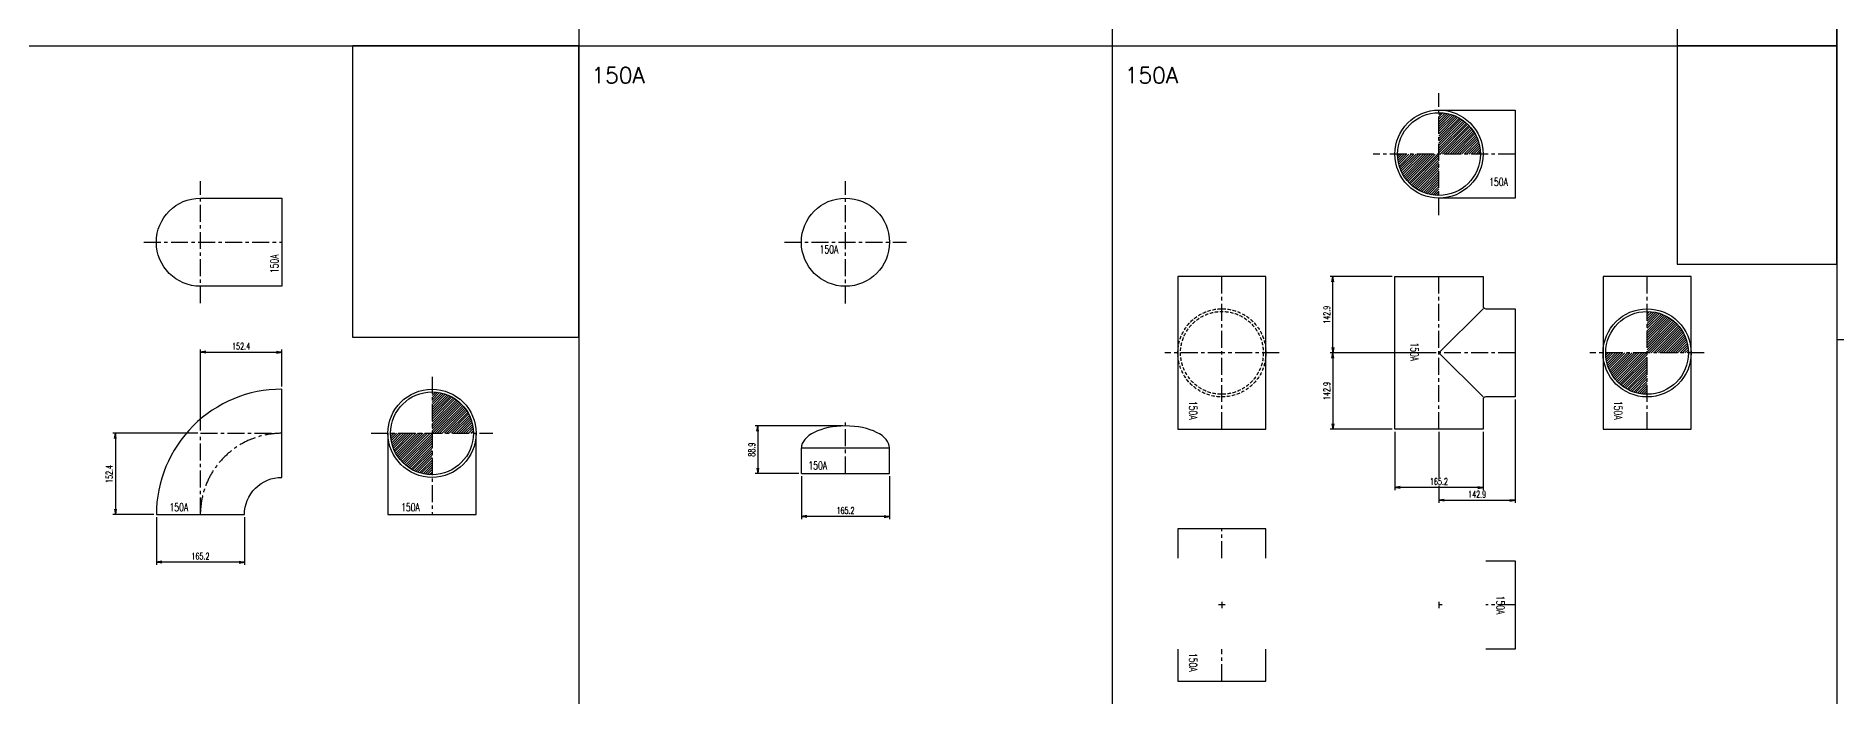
# Model space of a CAD drawing. Header units: millimetres. Extents: x 2090 to 42062, y -14812 to 2738.
# Drawn here: x 4949 to 8325, y -4923 to -3684 of the extents above; entities that cross this region are included whole.
import ezdxf

# ---------------------------------------------------------------- set-up
doc = ezdxf.new("R2010")
doc.units = ezdxf.units.MM
doc.header["$PDMODE"] = 35
for name, pattern in [('CENTER', [50.8, 31.75, -6.35, 6.35, -6.35]), ('CENTER2', [1.125, 0.75, -0.125, 0.125, -0.125]), ('HIDDEN', [9.525, 6.35, -3.175])]:
    doc.linetypes.add(name, pattern=pattern)
for name, color, linetype in [('#配管（SUS)', 220, 'Continuous'), ('DIM', 1, 'Continuous'), ('skeleton', 7, 'Continuous')]:
    doc.layers.add(name, color=color, linetype=linetype)
doc.styles.add('kpk', font='romans.shx', dxfattribs={"width": 0.7, "bigfont": 'extfont2.shx'})
doc.styles.get("Standard").update_dxf_attribs({"font": 'romans.shx', "bigfont": 'extfont.shx'})
doc.dimstyles.new('1／5～KPK', dxfattribs={"dimscale": 5, "dimtxt": 2.5, "dimasz": 2, "dimexe": 1, "dimexo": 1, "dimgap": 1, "dimtad": 3, "dimdsep": 46, "dimtxsty": 'kpk', "dimblk": 'OPEN', "dimcen": 2.5, "dimclrd": 9, "dimclre": 9, "dimclrt": 4, "dimadec": 1, "dimazin": 2, "dimtfac": 1, "dimtmove": 0, "dimatfit": 2, "dimldrblk": 'OPEN', "dimfxl": 1, "dimtfill": 1, "dimlwd": -1, "dimlwe": -1, "dimarcsym": 1})

# ---------------------------------------------------------------- blocks, each defined once
blk = doc.blocks.new('_Open')
at = {"color": 0, "linetype": 'ByBlock', "lineweight": -2}
for p, q in [((-1, 0.17), (0, 0)), ((-1, -0.17), (0, 0)), ((0, 0), (-1, 0))]:
    blk.add_line(p, q, dxfattribs=at)
blk = doc.blocks.new('*D173')
at = {"layer": 'Defpoints', "color": 0, "linetype": 'ByBlock', "transparency": 16777216}
for p in [(5409.9, -4276.7), (5409.9, -4346.1), (5257.5, -4428.7)]:
    blk.add_point(p, dxfattribs=at)
at = {"layer": 'DIM', "color": 9, "transparency": 16777216}
for p, q in [((5257.5, -4423.7), (5257.5, -4271.7)), ((5267.5, -4276.7), (5399.9, -4276.7)), ((5409.9, -4341.1), (5409.9, -4271.7))]:
    blk.add_line(p, q, dxfattribs=at)
at = {"layer": 'DIM', "color": 9, "linetype": 'ByBlock', "transparency": 16777216, "xscale": 10, "yscale": 10, "zscale": 10, "rotation": 180}
blk.add_blockref('_Open', (5257.5, -4276.7), dxfattribs=at)
at = {"layer": 'DIM', "color": 9, "linetype": 'ByBlock', "transparency": 16777216, "xscale": 10, "yscale": 10, "zscale": 10}
blk.add_blockref('_Open', (5409.9, -4276.7), dxfattribs=at)
at = {"layer": 'DIM', "color": 4, "linetype": 'ByBlock', "transparency": 16777216, "insert": (5333.7, -4265.5), "char_height": 12.5, "attachment_point": 5, "style": 'kpk', "bg_fill": 3, "box_fill_scale": 1.1, "bg_fill_color": 256, "bg_fill_true_color": 13158600, "bg_fill_transparency": 0}
blk.add_mtext('152.4', dxfattribs=at)
blk = doc.blocks.new('*D174')
at = {"layer": 'Defpoints', "color": 0, "linetype": 'ByBlock', "transparency": 16777216}
for p in [(5257.5, -4428.7), (5098, -4581.1), (5174.9, -4581.1)]:
    blk.add_point(p, dxfattribs=at)
at = {"layer": 'DIM', "color": 9, "transparency": 16777216}
for p, q in [((5252.5, -4428.7), (5093, -4428.7)), ((5098, -4438.7), (5098, -4571.1)), ((5169.9, -4581.1), (5093, -4581.1))]:
    blk.add_line(p, q, dxfattribs=at)
at = {"layer": 'DIM', "color": 9, "linetype": 'ByBlock', "transparency": 16777216, "xscale": 10, "yscale": 10, "zscale": 10}
for p, rotation in [((5098, -4428.7), 90), ((5098, -4581.1), 270)]:
    blk.add_blockref('_Open', p, dxfattribs=dict(at, rotation=rotation))
at = {"layer": 'DIM', "color": 4, "linetype": 'ByBlock', "transparency": 16777216, "insert": (5086.7, -4504.9), "char_height": 12.5, "attachment_point": 5, "rotation": 90, "style": 'kpk', "bg_fill": 3, "box_fill_scale": 1.1, "bg_fill_color": 256, "bg_fill_true_color": 13158600, "bg_fill_transparency": 0}
blk.add_mtext('152.4', dxfattribs=at)
blk = doc.blocks.new('*D175')
at = {"layer": 'Defpoints', "color": 0, "linetype": 'ByBlock', "transparency": 16777216}
for p in [(5174.9, -4581.1), (5340.1, -4581.1), (5174.9, -4670.3)]:
    blk.add_point(p, dxfattribs=at)
at = {"layer": 'DIM', "color": 9, "transparency": 16777216}
for p, q in [((5174.9, -4586.1), (5174.9, -4675.3)), ((5340.1, -4586.1), (5340.1, -4675.3)), ((5330.1, -4670.3), (5184.9, -4670.3))]:
    blk.add_line(p, q, dxfattribs=at)
at = {"layer": 'DIM', "color": 9, "linetype": 'ByBlock', "transparency": 16777216, "xscale": 10, "yscale": 10, "zscale": 10, "rotation": 180}
blk.add_blockref('_Open', (5174.9, -4670.3), dxfattribs=at)
at = {"layer": 'DIM', "color": 9, "linetype": 'ByBlock', "transparency": 16777216, "xscale": 10, "yscale": 10, "zscale": 10}
blk.add_blockref('_Open', (5340.1, -4670.3), dxfattribs=at)
at = {"layer": 'DIM', "color": 4, "linetype": 'ByBlock', "transparency": 16777216, "insert": (5257.5, -4659.1), "char_height": 12.5, "attachment_point": 5, "style": 'kpk', "bg_fill": 3, "box_fill_scale": 1.1, "bg_fill_color": 256, "bg_fill_true_color": 13158600, "bg_fill_transparency": 0}
blk.add_mtext('165.2', dxfattribs=at)
blk = doc.blocks.new('*D201')
at = {"layer": 'Defpoints', "color": 0, "linetype": 'ByBlock', "transparency": 16777216}
for p in [(6466.7, -4414.9), (6302.2, -4503.8), (6384.1, -4503.8)]:
    blk.add_point(p, dxfattribs=at)
at = {"layer": 'DIM', "color": 9, "transparency": 16777216}
for p, q in [((6461.7, -4414.9), (6297.2, -4414.9)), ((6302.2, -4424.9), (6302.2, -4493.8)), ((6379.1, -4503.8), (6297.2, -4503.8))]:
    blk.add_line(p, q, dxfattribs=at)
at = {"layer": 'DIM', "color": 9, "linetype": 'ByBlock', "transparency": 16777216, "xscale": 10, "yscale": 10, "zscale": 10}
for p, rotation in [((6302.2, -4414.9), 90), ((6302.2, -4503.8), 270)]:
    blk.add_blockref('_Open', p, dxfattribs=dict(at, rotation=rotation))
at = {"layer": 'DIM', "color": 4, "linetype": 'ByBlock', "transparency": 16777216, "insert": (6291, -4459.4), "char_height": 12.5, "attachment_point": 5, "rotation": 90, "style": 'kpk', "bg_fill": 3, "box_fill_scale": 1.1, "bg_fill_color": 256, "bg_fill_true_color": 13158600, "bg_fill_transparency": 0}
blk.add_mtext('88.9', dxfattribs=at)
blk = doc.blocks.new('*D202')
at = {"layer": 'Defpoints', "color": 0, "linetype": 'ByBlock', "transparency": 16777216}
for p in [(6384.1, -4503.8), (6549.3, -4503.8), (6384.1, -4584.6)]:
    blk.add_point(p, dxfattribs=at)
at = {"layer": 'DIM', "color": 9, "transparency": 16777216}
for p, q in [((6384.1, -4508.8), (6384.1, -4589.6)), ((6549.3, -4508.8), (6549.3, -4589.6)), ((6539.3, -4584.6), (6394.1, -4584.6))]:
    blk.add_line(p, q, dxfattribs=at)
at = {"layer": 'DIM', "color": 9, "linetype": 'ByBlock', "transparency": 16777216, "xscale": 10, "yscale": 10, "zscale": 10, "rotation": 180}
blk.add_blockref('_Open', (6384.1, -4584.6), dxfattribs=at)
at = {"layer": 'DIM', "color": 9, "linetype": 'ByBlock', "transparency": 16777216, "xscale": 10, "yscale": 10, "zscale": 10}
blk.add_blockref('_Open', (6549.3, -4584.6), dxfattribs=at)
at = {"layer": 'DIM', "color": 4, "linetype": 'ByBlock', "transparency": 16777216, "insert": (6466.7, -4573.4), "char_height": 12.5, "attachment_point": 5, "style": 'kpk', "bg_fill": 3, "box_fill_scale": 1.1, "bg_fill_color": 256, "bg_fill_true_color": 13158600, "bg_fill_transparency": 0}
blk.add_mtext('165.2', dxfattribs=at)
blk = doc.blocks.new('*D249')
at = {"layer": 'Defpoints', "color": 0, "linetype": 'ByBlock', "transparency": 16777216}
for p in [(7380.2, -4135.1), (7496.7, -4135.1), (7579.3, -4278)]:
    blk.add_point(p, dxfattribs=at)
at = {"layer": 'DIM', "color": 9, "transparency": 16777216}
for p, q in [((7491.7, -4135.1), (7375.2, -4135.1)), ((7380.2, -4268), (7380.2, -4145.1)), ((7574.3, -4278), (7375.2, -4278))]:
    blk.add_line(p, q, dxfattribs=at)
at = {"layer": 'DIM', "color": 9, "linetype": 'ByBlock', "transparency": 16777216, "xscale": 10, "yscale": 10, "zscale": 10}
for p, rotation in [((7380.2, -4135.1), 90), ((7380.2, -4278), 270)]:
    blk.add_blockref('_Open', p, dxfattribs=dict(at, rotation=rotation))
at = {"layer": 'DIM', "color": 4, "linetype": 'ByBlock', "transparency": 16777216, "insert": (7368.9, -4206.5), "char_height": 12.5, "attachment_point": 5, "rotation": 90, "style": 'kpk', "bg_fill": 3, "box_fill_scale": 1.1, "bg_fill_color": 256, "bg_fill_true_color": 13158600, "bg_fill_transparency": 0}
blk.add_mtext('142.9', dxfattribs=at)
blk = doc.blocks.new('*D250')
at = {"layer": 'Defpoints', "color": 0, "linetype": 'ByBlock', "transparency": 16777216}
for p in [(7579.3, -4278), (7380.2, -4420.9), (7496.7, -4420.9)]:
    blk.add_point(p, dxfattribs=at)
at = {"layer": 'DIM', "color": 9, "transparency": 16777216}
for p, q in [((7574.3, -4278), (7375.2, -4278)), ((7380.2, -4288), (7380.2, -4410.9)), ((7491.7, -4420.9), (7375.2, -4420.9))]:
    blk.add_line(p, q, dxfattribs=at)
at = {"layer": 'DIM', "color": 9, "linetype": 'ByBlock', "transparency": 16777216, "xscale": 10, "yscale": 10, "zscale": 10}
for p, rotation in [((7380.2, -4278), 90), ((7380.2, -4420.9), 270)]:
    blk.add_blockref('_Open', p, dxfattribs=dict(at, rotation=rotation))
at = {"layer": 'DIM', "color": 4, "linetype": 'ByBlock', "transparency": 16777216, "insert": (7368.9, -4349.4), "char_height": 12.5, "attachment_point": 5, "rotation": 90, "style": 'kpk', "bg_fill": 3, "box_fill_scale": 1.1, "bg_fill_color": 256, "bg_fill_true_color": 13158600, "bg_fill_transparency": 0}
blk.add_mtext('142.9', dxfattribs=at)
blk = doc.blocks.new('*D251')
at = {"layer": 'Defpoints', "color": 0, "linetype": 'ByBlock', "transparency": 16777216}
for p in [(7722.2, -4360.6), (7579.3, -4420.9), (7722.2, -4554.3)]:
    blk.add_point(p, dxfattribs=at)
at = {"layer": 'DIM', "color": 9, "transparency": 16777216}
for p, q in [((7722.2, -4365.6), (7722.2, -4559.3)), ((7579.3, -4425.9), (7579.3, -4559.3)), ((7589.3, -4554.3), (7712.2, -4554.3))]:
    blk.add_line(p, q, dxfattribs=at)
at = {"layer": 'DIM', "color": 9, "linetype": 'ByBlock', "transparency": 16777216, "xscale": 10, "yscale": 10, "zscale": 10, "rotation": 180}
blk.add_blockref('_Open', (7579.3, -4554.3), dxfattribs=at)
at = {"layer": 'DIM', "color": 9, "linetype": 'ByBlock', "transparency": 16777216, "xscale": 10, "yscale": 10, "zscale": 10}
blk.add_blockref('_Open', (7722.2, -4554.3), dxfattribs=at)
at = {"layer": 'DIM', "color": 4, "linetype": 'ByBlock', "transparency": 16777216, "insert": (7650.7, -4543.1), "char_height": 12.5, "attachment_point": 5, "style": 'kpk', "bg_fill": 3, "box_fill_scale": 1.1, "bg_fill_color": 256, "bg_fill_true_color": 13158600, "bg_fill_transparency": 0}
blk.add_mtext('142.9', dxfattribs=at)
blk = doc.blocks.new('*D252')
at = {"layer": 'Defpoints', "color": 0, "linetype": 'ByBlock', "transparency": 16777216}
for p in [(7496.7, -4420.9), (7661.9, -4420.9), (7496.7, -4530.3)]:
    blk.add_point(p, dxfattribs=at)
at = {"layer": 'DIM', "color": 9, "transparency": 16777216}
for p, q in [((7496.7, -4425.9), (7496.7, -4535.3)), ((7661.9, -4425.9), (7661.9, -4535.3)), ((7651.9, -4530.3), (7506.7, -4530.3))]:
    blk.add_line(p, q, dxfattribs=at)
at = {"layer": 'DIM', "color": 9, "linetype": 'ByBlock', "transparency": 16777216, "xscale": 10, "yscale": 10, "zscale": 10, "rotation": 180}
blk.add_blockref('_Open', (7496.7, -4530.3), dxfattribs=at)
at = {"layer": 'DIM', "color": 9, "linetype": 'ByBlock', "transparency": 16777216, "xscale": 10, "yscale": 10, "zscale": 10}
blk.add_blockref('_Open', (7661.9, -4530.3), dxfattribs=at)
at = {"layer": 'DIM', "color": 4, "linetype": 'ByBlock', "transparency": 16777216, "insert": (7579.3, -4519.1), "char_height": 12.5, "attachment_point": 5, "style": 'kpk', "bg_fill": 3, "box_fill_scale": 1.1, "bg_fill_color": 256, "bg_fill_true_color": 13158600, "bg_fill_transparency": 0}
blk.add_mtext('165.2', dxfattribs=at)
blk = doc.blocks.new('(SUS)150A-90ES-3')
at = {"layer": '#配管（SUS)', "color": 2, "linetype": 'CENTER'}
for p, q in [((0, -114.3), (0, 114.3)), ((-105.9, 0), (152.4, 0))]:
    blk.add_line(p, q, dxfattribs=at)
at = {"layer": '#配管（SUS)', "color": 0, "linetype": 'ByBlock'}
blk.add_lwpolyline([(152.4, -82.6), (0, -82.6, -1), (0, 82.6), (152.4, 82.6)], format="xyb", close=True, dxfattribs=at)
at = {"layer": 'Defpoints', "color": 5, "insert": (138.6, -58), "char_height": 15, "attachment_point": 4, "rotation": 90}
blk.add_mtext('{\\W0.7;150A}', dxfattribs=at)
blk = doc.blocks.new('(SUS)150A-90ES-1')
at = {"layer": '#配管（SUS)', "color": 0, "linetype": 'ByBlock'}
blk.add_lwpolyline([(-82.6, -152.4), (82.6, -152.4, -0.414214), (152.4, -82.6), (152.4, 82.6, 0.414214)], format="xyb", close=True, dxfattribs=at)
at = {"layer": '#配管（SUS)', "color": 2, "linetype": 'CENTER'}
blk.add_lwpolyline([(0, -152.4), (0, 0), (152.4, 0, 0.414214)], format="xyb", close=True, dxfattribs=at)
at = {"layer": 'Defpoints', "color": 5, "insert": (-58, -138.6), "char_height": 15, "attachment_point": 4}
blk.add_mtext('{\\W0.7;150A}', dxfattribs=at)
blk = doc.blocks.new('(SUS)150A-90ES-2')
at = {"layer": '#配管（SUS)'}
h = blk.add_hatch(dxfattribs=at)
h.set_pattern_fill('ANSI31', color=252)
h.set_pattern_definition([(45, (-5691.6576, 4428.7008), (-2.245064, 2.245064), [])])
h.paths.add_polyline_path([(0, 0), (-77.6, 0, 0.414214), (0, -77.6)])
h.paths.add_polyline_path([(0, 77.6), (0, 0), (77.6, 0, 0.414214)])
at = {"layer": '#配管（SUS)', "color": 2, "linetype": 'CENTER'}
for p, q in [((0, 105.9), (0, -152.4)), ((-114.3, 0), (114.3, 0))]:
    blk.add_line(p, q, dxfattribs=at)
at = {"layer": '#配管（SUS)', "color": 0, "linetype": 'ByBlock'}
blk.add_lwpolyline([(-82.6, 0), (-82.6, -152.4), (82.6, -152.4), (82.6, 0)], dxfattribs=at)
for radius in [82.6, 77.6]:
    blk.add_circle((0, 0), radius, dxfattribs=at)
at = {"layer": 'Defpoints', "color": 5, "insert": (-58, -138.6), "char_height": 15, "attachment_point": 4}
blk.add_mtext('{\\W0.7;150A}', dxfattribs=at)
blk = doc.blocks.new('A$C4CC944DB')
at = {"layer": '#配管（SUS)', "color": 2, "linetype": 'CENTER'}
for p, q in [((0, -114.6), (0, 114.6)), ((-114.6, 0), (114.6, 0))]:
    blk.add_line(p, q, dxfattribs=at)
at = {"layer": '#配管（SUS)', "color": 0, "linetype": 'ByBlock'}
blk.add_circle((0, 0), 82.6, dxfattribs=at)
at = {"layer": 'Defpoints', "color": 5, "insert": (-48.5, -13.4), "char_height": 15, "attachment_point": 4}
blk.add_mtext('{\\W0.7;150A}', dxfattribs=at)
blk = doc.blocks.new('A$C752307E4')
at = {"layer": '#配管（SUS)', "color": 2, "linetype": 'CENTER'}
blk.add_line((0, -47.6), (0, 49.5), dxfattribs=at)
at = {"layer": '#配管（SUS)', "color": 0, "linetype": 'ByBlock'}
for p, q in [((-82.6, -47.6), (-82.6, 0)), ((-82.6, 0), (82.6, 0)), ((82.6, -47.6), (82.6, 0)), ((-82.6, -47.6), (82.6, -47.6))]:
    blk.add_line(p, q, dxfattribs=at)
blk.add_ellipse((0, 0), major_axis=(-82.6, 0), ratio=0.5, start_param=3.141593, end_param=6.283185, dxfattribs=at)
at = {"layer": 'Defpoints', "color": 5, "insert": (-69.5, -32.9), "char_height": 15, "attachment_point": 4}
blk.add_mtext('{\\W0.7;150A}', dxfattribs=at)
blk = doc.blocks.new('(SUS)150A-T-1')
at = {"layer": '#配管（SUS)', "color": 2, "linetype": 'CENTER'}
for p, q in [((0, -142.9), (0, 142.9)), ((142.9, 0), (0, 0))]:
    blk.add_line(p, q, dxfattribs=at)
at = {"layer": '#配管（SUS)', "color": 0, "linetype": 'ByBlock'}
for p, q in [((82.6, 82.6), (0, 0)), ((0, 0), (82.6, -82.6))]:
    blk.add_line(p, q, dxfattribs=at)
blk.add_lwpolyline([(-82.6, 142.9), (82.6, 142.9), (82.6, 87.6, 0.414214), (87.6, 82.6), (142.9, 82.6), (142.9, -82.6), (87.6, -82.6, 0.414214), (82.6, -87.6), (82.6, -142.9), (-82.6, -142.9)], format="xyb", close=True, dxfattribs=at)
at = {"layer": 'Defpoints', "color": 5, "insert": (-45.7, 2), "char_height": 15, "attachment_point": 5, "rotation": 270}
blk.add_mtext('{\\W0.7;150A}', dxfattribs=at)
blk = doc.blocks.new('(SUS)150A-T-2')
at = {"layer": '#配管（SUS)'}
h = blk.add_hatch(dxfattribs=at)
h.set_pattern_fill('ANSI31', color=252)
h.set_pattern_definition([(45, (-7969.424, 4277.9575), (-2.245064, 2.245064), [])])
h.paths.add_polyline_path([(0, 0), (-77.6, 0, 0.414214), (0, -77.6)])
h.paths.add_polyline_path([(0, 77.6), (0, 0), (77.6, 0, 0.414214)])
at = {"layer": '#配管（SUS)', "color": 2, "linetype": 'CENTER'}
for p, q in [((0, -142.9), (0, 142.9)), ((107.2, 0), (-107.2, 0))]:
    blk.add_line(p, q, dxfattribs=at)
at = {"layer": '#配管（SUS)', "color": 0, "linetype": 'ByBlock'}
blk.add_lwpolyline([(-82.6, 142.9), (-82.6, -142.9), (82.6, -142.9), (82.6, 142.9)], close=True, dxfattribs=at)
for radius in [82.6, 77.6]:
    blk.add_circle((0, 0), radius, dxfattribs=at)
at = {"layer": 'Defpoints', "color": 5, "insert": (-54.2, -107.5), "char_height": 15, "attachment_point": 5, "rotation": 270}
blk.add_mtext('{\\W0.7;150A}', dxfattribs=at)
blk = doc.blocks.new('(SUS)150A-T-3')
at = {"layer": '#配管（SUS)'}
h = blk.add_hatch(dxfattribs=at)
h.set_pattern_fill('ANSI31', color=252)
h.set_pattern_definition([(45, (-7579.2525, 3905.4274), (-2.245064, 2.245064), [])])
h.paths.add_polyline_path([(0, 0), (-77.6, 0, 0.414214), (0, -77.6)])
h.paths.add_polyline_path([(0, 77.6), (0, 0), (77.6, 0, 0.414214)])
at = {"layer": '#配管（SUS)', "color": 2, "linetype": 'CENTER'}
for p, q in [((0, -114.3), (0, 114.3)), ((142.9, 0), (-123.1, 0))]:
    blk.add_line(p, q, dxfattribs=at)
at = {"layer": '#配管（SUS)', "color": 0, "linetype": 'ByBlock'}
blk.add_lwpolyline([(0, 82.6), (142.9, 82.6), (142.9, -82.6), (0, -82.6)], dxfattribs=at)
for radius in [82.6, 77.6]:
    blk.add_circle((0, 0), radius, dxfattribs=at)
at = {"layer": 'Defpoints', "color": 5, "insert": (111.6, -52.2), "char_height": 15, "attachment_point": 5}
blk.add_mtext('{\\W0.7;150A}', dxfattribs=at)
blk = doc.blocks.new('(SUS)150A-T-4')
at = {"layer": '#配管（SUS)', "color": 2, "linetype": 'CENTER'}
for p, q in [((0, -142.9), (0, 142.9)), ((107.2, 0), (-107.2, 0))]:
    blk.add_line(p, q, dxfattribs=at)
at = {"layer": '#配管（SUS)', "color": 0, "linetype": 'ByBlock'}
blk.add_lwpolyline([(-82.6, 142.9), (-82.6, -142.9), (82.6, -142.9), (82.6, 142.9)], close=True, dxfattribs=at)
at = {"layer": '#配管（SUS)', "color": 252, "linetype": 'HIDDEN'}
for radius in [82.6, 77.6]:
    blk.add_circle((0, 0), radius, dxfattribs=at)
at = {"layer": 'Defpoints', "color": 5, "insert": (-54.2, -107.5), "char_height": 15, "attachment_point": 5, "rotation": 270}
blk.add_mtext('{\\W0.7;150A}', dxfattribs=at)
blk = doc.blocks.new('(SUS)150A-T-5')
at = {"layer": '#配管（SUS)', "color": 2, "linetype": 'CENTER'}
for p, q in [((0, 87.6), (0, 142.9)), ((6.2, 0), (-6.2, 0)), ((0, 6.2), (0, -6.2)), ((0, -142.9), (0, -82.6))]:
    blk.add_line(p, q, dxfattribs=at)
at = {"layer": '#配管（SUS)', "color": 0, "linetype": 'ByBlock'}
for points in [[(82.6, 87.6), (82.6, 142.9), (-82.6, 142.9), (-82.6, 87.6)], [(-82.6, -82.6), (-82.6, -142.9), (82.6, -142.9), (82.6, -82.6)]]:
    blk.add_lwpolyline(points, dxfattribs=at)
at = {"layer": 'Defpoints', "color": 5, "insert": (-54.2, -107.5), "char_height": 15, "attachment_point": 5, "rotation": 270}
blk.add_mtext('{\\W0.7;150A}', dxfattribs=at)
blk = doc.blocks.new('(SUS)150A-T-6')
at = {"layer": '#配管（SUS)', "color": 2, "linetype": 'CENTER'}
for p, q in [((0, 6.15), (0, -6.15)), ((6.15, 0), (0, 0)), ((142.9, 0), (87.6, 0))]:
    blk.add_line(p, q, dxfattribs=at)
at = {"layer": '#配管（SUS)', "color": 0, "linetype": 'ByBlock'}
blk.add_lwpolyline([(87.6, 82.6), (142.9, 82.6), (142.9, -82.6), (87.6, -82.6)], dxfattribs=at)
at = {"layer": 'Defpoints', "color": 5, "insert": (115.25, 0), "char_height": 15, "attachment_point": 5, "rotation": 270}
blk.add_mtext('{\\W0.7;150A}', dxfattribs=at)

msp = doc.modelspace()

# ---------------------------------------------------------------- linework, layer by layer
at = {"color": 0, "linetype": 'CENTER2'}
for points in [[(8325.36, -2752.432), (8025.778, -2752.432), (8025.778, -3702.432), (8325.36, -3702.432)], [(5966.709, -3702.432), (5542.799, -3702.432), (5542.799, -4248.503), (5966.709, -4248.503)], [(8325.36, -3702.432), (8025.778, -3702.432), (8025.778, -4111.99), (8325.36, -4111.99)]]:
    msp.add_lwpolyline(points, close=True, dxfattribs=at)
at = {"layer": 'skeleton'}
for p, q in [((5966.709, 1807.568), (5966.709, -6552.432)), ((6966.709, 1807.568), (6966.709, -6552.432)), ((8325.36, 1807.568), (8325.36, -7094.106)), ((5966.709, 1407.568), (5966.709, -6552.432)), ((4649.823, -3702.432), (5966.709, -3702.432)), ((5966.709, -3702.432), (6966.709, -3702.432)), ((6966.709, -3702.432), (8325.36, -3702.432)), ((8325.36, -4252.698), (21142.157, -4252.698))]:
    msp.add_line(p, q, dxfattribs=at)

# ---------------------------------------------------------------- block references
at = {"layer": '#配管（SUS)'}
for name, p in [('(SUS)150A-T-3', (7579.253, -3905.427)), ('(SUS)150A-90ES-3', (5257.485, -4070.564)), ('A$C4CC944DB', (6466.709, -4070.564)), ('(SUS)150A-T-4', (7172.384, -4277.957)), ('(SUS)150A-T-2', (7969.424, -4277.957)), ('(SUS)150A-90ES-2', (5691.658, -4428.701)), ('(SUS)150A-T-5', (7172.384, -4750.536)), ('(SUS)150A-T-6', (7579.253, -4750.536))]:
    msp.add_blockref(name, p, dxfattribs=at)

# ---------------------------------------------------------------- texts
at = {"color": 71, "char_height": 30, "attachment_point": 4}
for insert in [(5990.267, -3757.738), (6990.267, -3757.738)]:
    msp.add_mtext('150A', dxfattribs=dict(at, insert=insert))

# ---------------------------------------------------------------- dimensions: what is measured, and where the dimension line sits
at = {"layer": 'DIM', "linetype": 'ByBlock'}
for base, p1, p2, picture, middle in [((7380.181, -4135.057), (7579.253, -4277.957), (7496.653, -4135.057), '*D249', (7368.931, -4206.507)), ((6302.244, -4503.801), (6466.709, -4414.901), (6384.109, -4503.801), '*D201', (6290.994, -4459.351))]:
    dim = msp.add_linear_dim(base=base, p1=p1, p2=p2, angle=90, dimstyle='1／5～KPK', dxfattribs=at)
    dim.commit()
    dim.dimension.update_dxf_attribs({"geometry": picture, "text_midpoint": middle})
dim = msp.add_linear_dim(base=(5409.885, -4276.709), p1=(5257.485, -4428.701), p2=(5409.885, -4346.101), dimstyle='1／5～KPK', dxfattribs=at)
dim.commit()
dim.dimension.update_dxf_attribs({"geometry": '*D173', "text_midpoint": (5333.685, -4265.459)})

# ---------------------------------------------------------------- next in the draw order: dimensions: what is measured, and where the dimension line sits
for base, p1, p2, picture, middle in [((7380.181, -4420.857), (7579.253, -4277.957), (7496.653, -4420.857), '*D250', (7368.931, -4349.407)), ((5097.969, -4581.101), (5257.485, -4428.701), (5174.885, -4581.101), '*D174', (5086.719, -4504.901))]:
    dim = msp.add_linear_dim(base=base, p1=p1, p2=p2, angle=90, dimstyle='1／5～KPK', dxfattribs=at)
    dim.commit()
    dim.dimension.update_dxf_attribs({"geometry": picture, "text_midpoint": middle})
dim = msp.add_linear_dim(base=(6384.109, -4584.619), p1=(6549.309, -4503.801), p2=(6384.109, -4503.801), dimstyle='1／5～KPK', dxfattribs=at)
dim.commit()
dim.dimension.update_dxf_attribs({"geometry": '*D202', "text_midpoint": (6466.709, -4573.369)})

# ---------------------------------------------------------------- next in the draw order: block references
at = {"layer": '#配管（SUS)'}
msp.add_blockref('A$C752307E4', (6466.709, -4456.201), dxfattribs=at)

# ---------------------------------------------------------------- next in the draw order: dimensions: what is measured, and where the dimension line sits
at = {"layer": 'DIM', "linetype": 'ByBlock'}
for base, p1, p2, picture, middle in [((7722.153, -4554.325), (7579.253, -4420.857), (7722.153, -4360.557), '*D251', (7650.703, -4543.075)), ((5174.885, -4670.329), (5340.085, -4581.101), (5174.885, -4581.101), '*D175', (5257.485, -4659.079))]:
    dim = msp.add_linear_dim(base=base, p1=p1, p2=p2, dimstyle='1／5～KPK', dxfattribs=at)
    dim.commit()
    dim.dimension.update_dxf_attribs({"geometry": picture, "text_midpoint": middle})

# ---------------------------------------------------------------- next in the draw order: block references
at = {"layer": '#配管（SUS)'}
msp.add_blockref('(SUS)150A-90ES-1', (5257.485, -4428.701), dxfattribs=at)

# ---------------------------------------------------------------- next in the draw order: dimensions: what is measured, and where the dimension line sits
at = {"layer": 'DIM', "linetype": 'ByBlock'}
dim = msp.add_linear_dim(base=(7496.653, -4530.325), p1=(7661.853, -4420.857), p2=(7496.653, -4420.857), dimstyle='1／5～KPK', dxfattribs=at)
dim.commit()
dim.dimension.update_dxf_attribs({"geometry": '*D252', "text_midpoint": (7579.253, -4519.075)})

# ---------------------------------------------------------------- next in the draw order: block references
at = {"layer": '#配管（SUS)'}
msp.add_blockref('(SUS)150A-T-1', (7579.253, -4277.957), dxfattribs=at)

doc.saveas('drawing.dxf')
